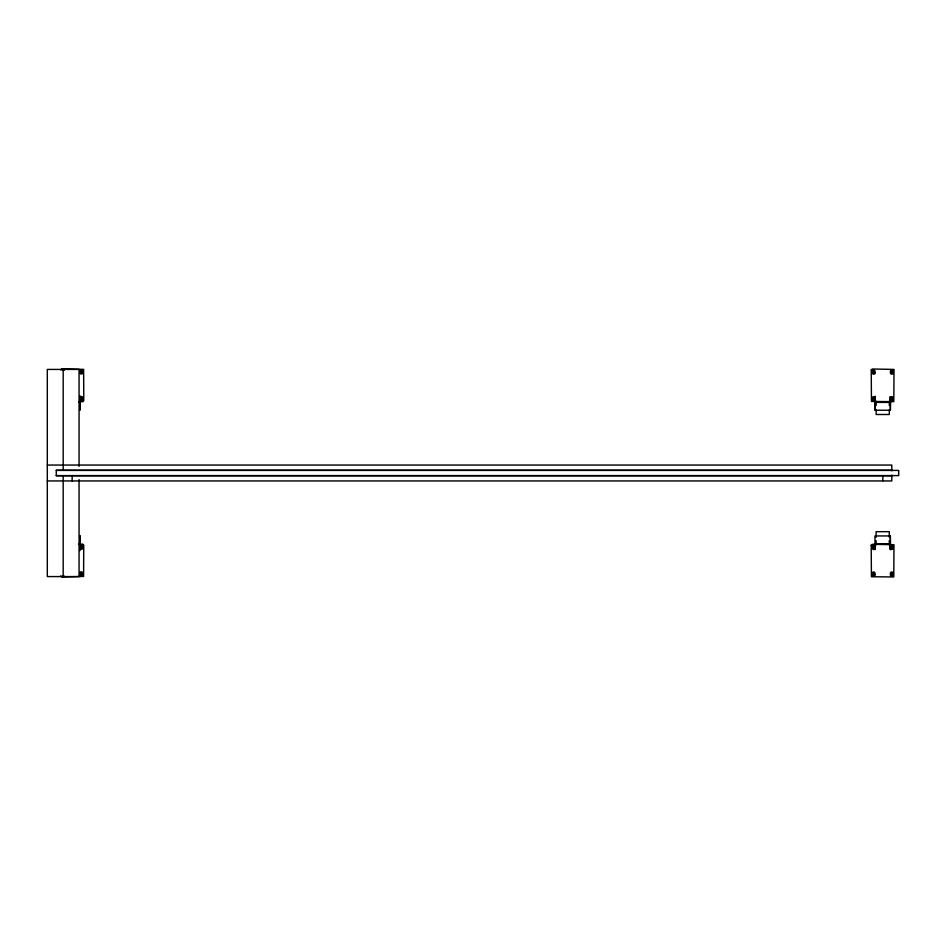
<?xml version="1.0" encoding="UTF-8"?>
<svg xmlns="http://www.w3.org/2000/svg" width="946" height="946" viewBox="0 0 946 946"><rect width="100%" height="100%" fill="white"/><g stroke="black" fill="none" stroke-linecap="round" stroke-linejoin="round"><path stroke-width="1.42" d="M79.783 545.712L79.783 548.491L79.783 545.594M79.961 536.252L79.902 548.408M874.991 544.447L874.991 535.944L890.411 535.944L890.411 544.376L890.245 535.968M875.192 397.509L875.026 400.406L875.026 396.611M890.245 548.668L890.411 545.783L890.411 549.567M875.026 400.406L875.097 396.185M890.363 548.585L890.411 545.771L890.245 549.567M60.769 369.921L61.857 368.822L83.638 369.366L83.78 400.749L82.834 401.695L78.518 401.707M80.635 371.967L82.006 371.967M873.004 372.145L874.376 372.145M891.097 372.145L892.468 372.145M80.635 398.55L82.006 398.55M873.004 398.727L874.376 398.727M891.097 398.727L892.468 398.727M890.269 400.205L890.446 396.611M876.162 402.405L889.311 402.405M79.807 409.571L79.984 401.553L79.984 410.056M47.3 465.054L891.794 465.054L891.794 470.836M891.794 470.233L56.275 470.233L56.275 475.767L891.794 475.767M56.275 470.41L898.7 470.41L898.7 475.59L56.275 475.59M47.3 480.946L891.794 480.946L891.794 475.164M876.126 543.773L889.275 543.773M78.494 544.116L82.799 544.127L83.745 545.073L83.603 576.457L61.833 577.001L60.733 575.901M80.599 547.273L81.971 547.273M872.969 547.45L874.341 547.45M891.061 547.45L892.433 547.45M80.599 573.855L81.971 573.855M872.969 574.033L874.341 574.033M891.061 574.033L892.433 574.033M882.819 475.59L882.819 480.769M875.168 545.972L875.168 549.567M72.156 475.767L72.156 480.946M891.782 371.471L891.782 372.83M891.782 398.053L891.782 399.413M891.747 546.764L891.747 548.136M891.747 573.347L891.747 574.719M890.269 396.611L890.269 400.406M890.269 410.209L890.446 401.731L890.446 410.233L875.026 410.233L875.026 401.802L875.192 410.209M889.311 401.246L889.311 405.503M889.311 409.772L889.311 414.502L876.162 414.502L876.162 409.772M889.275 537.222L889.275 531.676L876.126 531.676L876.126 537.222M889.275 540.674L889.275 544.931M876.162 401.246L876.162 405.503M876.126 540.674L876.126 544.931M875.192 396.611L875.192 400.383M873.69 371.471L873.69 372.83M873.69 398.053L873.69 399.413M873.655 546.764L873.655 548.136M873.655 573.347L873.655 574.719M81.321 371.281L81.321 372.653M81.321 397.864L81.321 399.236M81.285 546.587L81.285 547.947M81.285 573.17L81.285 574.529M79.984 395.854L79.984 400.229M79.961 535.767L79.961 550.702M79.807 401.624L79.807 410.032M79.783 535.791L79.783 544.198M79.062 466.39L79.062 369.425L47.3 369.425L47.3 576.575L79.062 576.575L79.062 479.61M63.181 369.425L63.181 470.233M63.181 475.767L63.181 576.575M875.062 399.413A1.372 1.372 0 0 1 873.69 400.785A1.372 1.372 0 0 1 872.318 399.413L872.318 398.053A1.372 1.372 0 0 1 873.69 396.681A1.372 1.372 0 0 1 875.062 398.053M890.411 399.413A1.372 1.372 0 0 0 891.782 400.785A1.372 1.372 0 0 0 893.142 399.413L893.142 398.053A1.372 1.372 0 0 0 891.782 396.681A1.372 1.372 0 0 0 890.411 398.053M890.375 546.764A1.372 1.372 0 0 1 891.747 545.393A1.372 1.372 0 0 1 893.119 546.764L893.119 548.136A1.372 1.372 0 0 1 891.747 549.496A1.372 1.372 0 0 1 890.375 548.136M875.026 546.764A1.372 1.372 0 0 0 873.655 545.393A1.372 1.372 0 0 0 872.283 546.764L872.283 548.136A1.372 1.372 0 0 0 873.655 549.496A1.372 1.372 0 0 0 875.026 548.136M79.949 399.236A1.372 1.372 0 0 0 81.321 400.607A1.372 1.372 0 0 0 82.692 399.236L82.692 397.864A1.372 1.372 0 0 0 81.321 396.504A1.372 1.372 0 0 0 79.949 397.864M62.259 370.324A1.372 1.372 0 0 1 64.198 370.324M79.913 546.587A1.372 1.372 0 0 1 81.285 545.215A1.372 1.372 0 0 1 82.657 546.587L82.657 547.947A1.372 1.372 0 0 1 81.285 549.319A1.372 1.372 0 0 1 79.913 547.947M63.879 575.724A1.372 1.372 0 0 1 62.519 575.724M871.231 369.957L871.455 401.459L893.816 401.66L894.017 369.425L872.318 368.999L871.231 369.957M871.207 545.251L871.42 576.753L893.781 576.954L893.982 544.719L872.283 544.293L871.207 545.251M893.142 372.83L893.142 371.471A1.372 1.372 0 0 0 891.782 370.099A1.372 1.372 0 0 0 890.411 371.471L890.411 372.83A1.372 1.372 0 0 0 891.782 374.202A1.372 1.372 0 0 0 893.142 372.83M893.119 574.719L893.119 573.347A1.372 1.372 0 0 0 891.747 571.975A1.372 1.372 0 0 0 890.375 573.347L890.375 574.719A1.372 1.372 0 0 0 891.747 576.079A1.372 1.372 0 0 0 893.119 574.719M875.062 372.83L875.062 371.471A1.372 1.372 0 0 0 873.69 370.099A1.372 1.372 0 0 0 872.318 371.471L872.318 372.83A1.372 1.372 0 0 0 873.69 374.202A1.372 1.372 0 0 0 875.062 372.83M875.026 574.719L875.026 573.347A1.372 1.372 0 0 0 873.655 571.975A1.372 1.372 0 0 0 872.283 573.347L872.283 574.719A1.372 1.372 0 0 0 873.655 576.079A1.372 1.372 0 0 0 875.026 574.719M82.692 372.653L82.692 371.281A1.372 1.372 0 0 0 81.321 369.921A1.372 1.372 0 0 0 79.949 371.281L79.949 372.653A1.372 1.372 0 0 0 81.321 374.025A1.372 1.372 0 0 0 82.692 372.653M82.657 574.529L82.657 573.17A1.372 1.372 0 0 0 81.285 571.798A1.372 1.372 0 0 0 79.913 573.17L79.913 574.529A1.372 1.372 0 0 0 81.285 575.901A1.372 1.372 0 0 0 82.657 574.529"/></g></svg>
